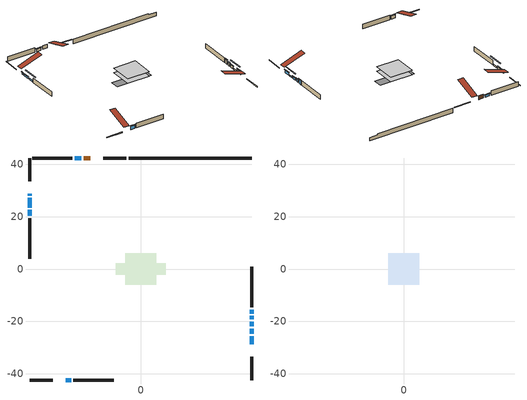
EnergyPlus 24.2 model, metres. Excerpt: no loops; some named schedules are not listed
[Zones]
conditioned space
 floor outside (Floor1 construction): -4.13,-4.13 -4.13,4.13 4.13,4.13 4.13,-4.13 z0.61
 floor adiabatic (AdiabaticFloorConstruction): -5.99,-5.99 -5.99,5.99 5.99,5.99 5.99,-5.99 z0.61
 floor foundation (Slab1 construction): -9.49,-2.24 -9.49,2.24 9.49,2.24 9.49,-2.24 z-1.83
 wall outside (RimJoist1 construction): -5.47,42.4 -14.27,42.4 / -42.4,-42.4 -33.59,-42.4 / -42.4,42.4 -42.4,33.59 / 42.4,-42.4 42.4,-33.59 z0.61:0.91
 wall outside (AdiabaticWallConstruction 1): -19.21,42.4 -21.78,42.4 z0.61:2.64
 wall outside (AdiabaticWallConstruction): 42.4,-28.66 42.4,-25.61 / 42.4,-19.17 42.4,-17.95 z0.61:2.13; -28.66,-42.4 -26.63,-42.4 z0.61:2.39; -42.4,28.66 -42.4,28.05 z0.61:1.63; -42.4,27.12 -42.4,23.46 z0.61:1.52; 42.4,-24.68 42.4,-22.85 z0.61:1.22; -42.4,22.54 -42.4,20.25 z0.61:1.37; 42.4,-21.93 42.4,-20.1 / -22.71,42.4 -25.15,42.4 z0.61:1.83; 42.4,-17.02 42.4,-15.49 z0.61:2.74
 wall outside (Wall1 construction): -26.08,42.4 -41.47,42.4 / -25.7,-42.4 -10.31,-42.4 / -42.4,19.32 -42.4,3.93 / 42.4,-14.57 42.4,0.82 z0.61:3.05
 wall foundation (FoundationWall1 construction): -4.54,42.4,-1.83 -4.54,42.4,0.61 37.7,42.4,0.61 37.7,42.4,0 42.4,42.4,0 42.4,42.4,-1.83
 window (WindowConstruction): 42.4,-28.66 42.4,-25.61 z0.61:2.13
 window (WindowConstruction 5): -28.66,-42.4 -26.63,-42.4 z0.61:2.39
 window (WindowConstruction 6): -42.4,28.66 -42.4,28.05 z0.61:1.62
 window (WindowConstruction 7): -42.4,27.12 -42.4,23.46 z0.61:1.52
 window (WindowConstruction 8): 42.4,-24.68 42.4,-22.85 z0.61:1.22
 window (WindowConstruction 9): -42.4,22.53 -42.4,20.25 z0.61:1.37
 window (WindowConstruction 1): 42.4,-21.93 42.4,-20.1 z0.61:1.83
 window (WindowConstruction 2): 42.4,-19.17 42.4,-17.95 z0.61:2.13
 window (WindowConstruction 3): 42.4,-17.02 42.4,-15.5 z0.61:2.74
 window (WindowConstruction 4): -22.71,42.4 -25.15,42.4 z0.61:1.83
 door (Door): -19.21,42.4 -21.78,42.4 z0.61:2.64
 ceiling adiabatic (AdiabaticFloorConstruction): 5.99,-5.99 5.99,5.99 -5.99,5.99 -5.99,-5.99 z0.61
attic - vented
 floor to conditioned space (Floor2 construction Reversed): -5.99,-5.99 -5.99,5.99 5.99,5.99 5.99,-5.99 z3.05
 roof outside (Roof1 construction): -18.28,42.4,3.05 -18.28,30.72,6.94 -15.2,30.72,6.94 -15.2,42.4,3.05; -29.59,-42.4,3.05 -29.59,-30.72,6.94 -32.67,-30.72,6.94 -32.67,-42.4,3.05; -42.4,29.59,3.05 -30.72,29.59,6.94 -30.72,32.67,6.94 -42.4,32.67,3.05; 42.4,-29.59,3.05 30.72,-29.59,6.94 30.72,-32.67,6.94 42.4,-32.67,3.05
shading: 42.4,-25.31 42.4,-28.96 42.69,-28.96 42.69,-25.31 z2.43; -26.33,-42.4 -28.96,-42.4 -28.96,-42.69 -26.33,-42.69 z2.69; -42.4,27.75 -42.4,28.96 -42.69,28.96 -42.69,27.75 z1.92; -42.4,23.17 -42.4,27.42 -42.69,27.42 -42.69,23.17 z1.82; 42.4,-19.8 42.4,-27.73 42.69,-27.73 42.69,-19.8 z4.27; -42.4,17.2 -42.4,25.59 -42.69,25.59 -42.69,17.2 z4.42; 42.4,-19.8 42.4,-22.22 42.69,-22.22 42.69,-19.8 z2.13; 42.4,-17.65 42.4,-19.47 42.69,-19.47 42.69,-17.65 z2.43; 42.4,-15.2 42.4,-17.32 42.69,-17.32 42.69,-15.2 z3.04; -25.45,42.4 -22.41,42.4 -22.41,42.69 -25.45,42.69 z2.13
[Building]
Building 1: Terrain=Suburbs
[Site:Location]
Toronto City Centre_ON: Latitude {deg}=43.63; Longitude {deg}=-79.39; Time Zone {hr}=-5; Elevation {m}=77; Keep Site Location Information=Yes
[Site:GroundTemperature:Shallow]
5.01852, 3.26908, 3.12898, 3.95918, 7.29196, 10.6092, 13.4851, 15.3069, 15.4617, 13.9799, 11.1774, 7.9619
[Site:WaterMainsTemperature]
Calculation Method=Schedule; Temperature Schedule=mains temperature schedule
[Material] Roughness=Rough; Thermal Absorptance=0.9
Name | Thickness {m} | Conductivity {W/m-K} | Density {kg/m3} | Specific Heat {J/kg-K} | Solar Absorptance | Visible Absorptance
asphalt or fiberglass shingles | 0.00635 | 0.162714 | 1121.4 | 1465.45 | 0.4 | 0.4
ceiling stud and cavity | 0.1397 | 0.0762858 | 65.682 | 1177.47 | 0.7 | 0.7
concrete 4.0 in. | 0.1016 | 1.803125 | 2242.8 | 837.4 | 0.7 | 0.7
concrete 8.0 in. | 0.2032 | 1.803125 | 2242.8 | 837.4 | 0.7 | 0.7
door material | 0.04445 | 0.053851 | 512.64 | 1214.23 | 0.7 | 0.7
floor covering | 0.0127 | 0.0433444 | 54.468 | 1339.84 | 0.6 | 0.6
floor rigid ins; wall rigid ins | 0.512978 | 0.029427 | 32.04 | 1214.23 | 0.7 | 0.7
floor stud and cavity | 0.1397 | 0.618872 | 92.3553 | 1139.71 | 0.7 | 0.7
floor stud and cavity 1 | 0.1397 | 1.75129 | 37.0049 | 1207.88 | 0.7 | 0.7
furniture material conditioned space 1 | 0.1524 | 0.115458 | 640.8 | 1214.23 | 0.6 | 0.6
gypsum board | 0.0127 | 0.160291 | 801 | 837.4 | 0.6 | 0.6
osb sheathing 0.5 in. | 0.0127 | 0.115458 | 512.64 | 1214.23 | 0.7 | 0.7
osb sheathing 0.75 in. | 0.01905 | 0.115458 | 512.64 | 1214.23 | 0.7 | 0.7
rim joist stud and cavity | 0.0508 | 0.648972 | 50.32683 | 1063.81 | 0.6 | 0.6
wall stud and cavity | 0.0889 | 0.99015 | 153.063 | 1175.76 | 0.7 | 0.7
wall stud and cavity 1 | 0.0889 | 0.380278 | 52.3479 | 1209.89 | 0.7 | 0.7
wall stud and cavity 2 | 0.0889 | 0.391764 | 83.0341 | 1211.67 | 0.7 | 0.7
wood siding | 0.0254 | 0.102417 | 544.68 | 1172.36 | 0.4 | 0.4
wood siding 1; wood siding 2; wood siding 3 | 0.0254 | 0.102417 | 544.68 | 1172.36 | 0.7 | 0.7
[WindowMaterial:SimpleGlazingSystem]
Name | U-Factor {W/m2-K} | Solar Heat Gain Coefficient
WindowMaterial | 3.29835 | 0.68
WindowMaterial 1 | 3.27223 | 0.5
WindowMaterial 2 | 3.27734 | 0.62
WindowMaterial 3 | 3.28927 | 0.63
WindowMaterial 4 | 3.27507 | 0.6
WindowMaterial 5 | 3.296079 | 0.7
WindowMaterial 6 | 3.22454 | 0.34
WindowMaterial 7 | 3.28416 | 0.51
WindowMaterial 8 | 3.25804 | 0.4
WindowMaterial 9 | 3.276206 | 0.46
[Construction]
AdiabaticFloorConstruction: floor stud and cavity 1, floor rigid ins, osb sheathing 0.75 in., floor covering
AdiabaticWallConstruction: wood siding 2, wall rigid ins, wall stud and cavity 1, gypsum board
AdiabaticWallConstruction 1: wood siding 3, wall rigid ins, wall stud and cavity 1, gypsum board
Door: door material
Floor1 construction: floor stud and cavity, osb sheathing 0.75 in., floor covering
Floor2 construction Reversed: gypsum board, ceiling stud and cavity
FoundationWall1 construction: concrete 8.0 in.
furniture construction conditioned space 1: furniture material conditioned space 1
PartitionWallConstruction: gypsum board, wall stud and cavity 2, gypsum board
RimJoist1 construction: wood siding 1, rim joist stud and cavity
Roof1 construction: asphalt or fiberglass shingles
Slab1 construction: concrete 4.0 in.
Wall1 construction: wood siding, osb sheathing 0.5 in., wall stud and cavity, gypsum board
WindowConstruction: WindowMaterial
WindowConstruction 1: WindowMaterial 1
WindowConstruction 2: WindowMaterial 2
WindowConstruction 3: WindowMaterial 3
WindowConstruction 4: WindowMaterial 4
WindowConstruction 5: WindowMaterial 5
WindowConstruction 6: WindowMaterial 6
WindowConstruction 7: WindowMaterial 7
WindowConstruction 8: WindowMaterial 8
WindowConstruction 9: WindowMaterial 9
[Zone] Multiplier=1; Part of Total Floor Area=Yes
Name | Volume {m3}
attic - vented | 90.7228
conditioned space | 557.7
[Space]
Name | Zone | Volume {m3}
attic - vented 1 | attic - vented | 90.7228
conditioned space 1 | conditioned space | 557.7
[ZoneInfiltration:EffectiveLeakageArea]
infil attic - vented 1: Zone or Space=attic - vented 1; Schedule=Always On Discrete; Effective Air Leakage Area {cm2}=6047.58; Stack Coefficient=0.000270574; Wind Coefficient=1.11138e-05
[ZoneMixing]
whole house fan mix: Zone or Space=attic - vented; Schedule=Always On Continuous; Design Flow Rate Calculation Method=Flow/Zone; Design Flow Rate {m3/s}=0; Source Zone or Space=conditioned space
[SurfaceProperty:ExposedFoundationPerimeter]
Slab1: Exposed Perimeter Calculation Method=TotalExposedPerimeter; Total Exposed Perimeter {m}=46.94
[InternalMass] Zone or ZoneList=conditioned space; Space or SpaceList=conditioned space 1
Name | Construction | Surface Area {m2}
furniture mass conditioned space 1 | furniture construction conditioned space 1 | 118.832
partition wall mass | PartitionWallConstruction | 297.081
[Lights]
interior lighting: Zone or ZoneList or Space or SpaceList=conditioned space 1; Schedule=interior lighting schedule; Design Level Calculation Method=LightingLevel; Lighting Level {W}=343.2; Return Air Fraction=0; Fraction Radiant=0.6; Fraction Visible=0.2; Fraction Replaceable=1
[People]
occupants: Zone or ZoneList or Space or SpaceList=conditioned space 1; Number of People Schedule=occupants schedule; Number of People Calculation Method=People; Number of People=3; Fraction Radiant=0.314171; Sensible Heat Fraction=0.56303; Activity Level Schedule=occupants activity schedule; Carbon Dioxide Generation Rate {m3/s-W}=0; Enable ASHRAE 55 Comfort Warnings=No; Mean Radiant Temperature Calculation Type=EnclosureAveraged
[ElectricEquipment] Zone or ZoneList or Space or SpaceList=conditioned space 1; Design Level Calculation Method=EquipmentLevel
Name | Schedule | Design Level {W} | Fraction Latent | Fraction Radiant | Fraction Lost
clothes dryer | clothes dryer schedule | 140.772 | 0.015 | 0.081 | 0.85
clothes washer | clothes washer schedule | 32.1985 | 0.03 | 0.162 | 0.7
cooking range | cooking range schedule | 215.147 | 0.08 | 0.432 | 0.2
dishwasher | dishwasher schedule | 66.8632 | 0.3 | 0.18 | 0.4
fridge | fridge schedule | 72.9452 | 0 | 0.6 | 0
mech vent house fan | mech vent house fan schedule | 0 | 0 | 0 | 1
mech vent house fan cfis | mech vent house fan cfis schedule | 0 | 0 | 0 | 0
misc plug loads | misc plug loads schedule | 494.7 | 0.045 | 0.513 | 0.1
whole house fan | Always On Discrete | 0 | 0 | 0 | 1
[OtherEquipment] Zone or ZoneList or Space or SpaceList=conditioned space 1; Design Level Calculation Method=EquipmentLevel
Name | Fuel Type | Schedule | Design Level {W} | Fraction Latent | Fraction Radiant | Fraction Lost
clothes dryer 1 | Electricity | clothes dryer schedule | 0 | 0.015 | 0.081 | 0.85
cooking range 1 | Electricity | cooking range schedule | 0 | 0.08 | 0.432 | 0.2
general water use latent | None | general water use schedule | 62.594 | 1 | 0 | 0
general water use sensible | None | general water use schedule | -61.6891 | 0 | 0.6 | 0
mech vent house fan latent load | None | Always On Discrete | 0 | 1 | 0 | 0
mech vent house fan sensible load | None | Always On Discrete | 0 | 0 | 0 | 0
water heater energy adjustment1 | Electricity | Always On Discrete | 0.01 | 0 | 0 | 1
[ZoneInfiltration:DesignFlowRate] Zone or ZoneList or Space or SpaceList=conditioned space 1; Schedule=Always On Discrete; Design Flow Rate Calculation Method=Flow/Zone; Design Flow Rate {m3/s}=0
infil flow; natural vent flow; whole house fan flow
[AvailabilityManager:Scheduled]
central ac airloop Availability Manager: Schedule=Always On Discrete
[Foundation:Kiva]
Foundation Kiva 1: Initial Indoor Air Temperature {C}=18; Wall Height Above Grade {m}=0.609996; Wall Depth Below Slab {m}=0.2032
[Foundation:Kiva:Settings]
Soil Conductivity {W/m-K}=0.849921; Soil Density {kg/m3}=1842.3; Soil Specific Heat {J/kg-K}=418.7; Ground Solar Absorptivity=0.9; Ground Thermal Absorptivity=0.9; Ground Surface Roughness {m}=0.03; Far-Field Width {m}=40; Deep-Ground Boundary Condition=ZeroFlux; Deep-Ground Depth {m}=40; Minimum Cell Dimension {m}=0.2; Maximum Cell Growth Coefficient=3; Simulation Timestep=Timestep
[Exterior:Lights]
exterior lighting: Schedule=exterior lighting schedule; Design Level {W}=75.6
[EnergyManagementSystem:GlobalVariable]
central_ac_airloop_Fan_RTF
infil_program_Qfan
infil_program_Qinf
natural_vent_program_Qnv
natural_vent_program_Qwhf
[EnergyManagementSystem:Sensor]
Name | Output:Variable or Output:Meter Index Key | Output:Variable or Output:Meter
airflow_gain | infil flow | Infiltration Sensible Heat Gain Energy
airflow_gain_1 | natural vent flow | Infiltration Sensible Heat Gain Energy
airflow_gain_2 | whole house fan flow | Infiltration Sensible Heat Gain Energy
airflow_loss | infil flow | Infiltration Sensible Heat Loss Energy
airflow_loss_1 | natural vent flow | Infiltration Sensible Heat Loss Energy
airflow_loss_2 | whole house fan flow | Infiltration Sensible Heat Loss Energy
clg_load_cond |  | Cooling:EnergyTransfer:Zone:CONDITIONED SPACE
clg_sp_s; clg_sp_s_1 | cooling setpoint | Schedule Value
clothes_dryer_exhaust_0_sch_s | clothes dryer exhaust 0 schedule | Schedule Value
cool_season | cooling season schedule | Schedule Value
htg_load_cond |  | Heating:EnergyTransfer:Zone:CONDITIONED SPACE
htg_sp_s; htg_sp_s_1 | heating setpoint | Schedule Value
ig_ee_conv | clothes dryer | Electric Equipment Convective Heating Energy
ig_ee_conv_2 | cooking range | Electric Equipment Convective Heating Energy
ig_ee_conv_4 | fridge | Electric Equipment Convective Heating Energy
ig_ee_conv_5 | misc plug loads | Electric Equipment Convective Heating Energy
ig_ee_conv_6 | whole house fan | Electric Equipment Convective Heating Energy
ig_ee_rad | clothes dryer | Electric Equipment Radiant Heating Energy
ig_ee_rad_2 | cooking range | Electric Equipment Radiant Heating Energy
ig_ee_rad_4 | fridge | Electric Equipment Radiant Heating Energy
ig_ee_rad_5 | misc plug loads | Electric Equipment Radiant Heating Energy
ig_ee_rad_6 | whole house fan | Electric Equipment Radiant Heating Energy
ig_lgt_conv | interior lighting | Lights Convective Heating Energy
ig_lgt_rad | interior lighting | Lights Radiant Heating Energy
ig_lgt_vis | interior lighting | Lights Visible Radiation Heating Energy
ig_oe_conv | clothes dryer 1 | Other Equipment Convective Heating Energy
ig_oe_conv_1 | cooking range 1 | Other Equipment Convective Heating Energy
ig_oe_conv_2 | general water use latent | Other Equipment Convective Heating Energy
ig_oe_conv_3 | general water use sensible | Other Equipment Convective Heating Energy
ig_oe_conv_4 | water heater energy adjustment1 | Other Equipment Convective Heating Energy
ig_oe_rad | clothes dryer 1 | Other Equipment Radiant Heating Energy
ig_oe_rad_1 | cooking range 1 | Other Equipment Radiant Heating Energy
ig_oe_rad_2 | general water use latent | Other Equipment Radiant Heating Energy
ig_oe_rad_3 | general water use sensible | Other Equipment Radiant Heating Energy
ig_oe_rad_4 | water heater energy adjustment1 | Other Equipment Radiant Heating Energy
ig_ppl_conv | occupants | People Convective Heating Energy
ig_ppl_rad | occupants | People Radiant Heating Energy
im_conv | furniture mass conditioned space 1 | Surface Inside Face Convection Heat Gain Energy
im_conv_1 | partition wall mass | Surface Inside Face Convection Heat Gain Energy
im_ig | furniture mass conditioned space 1 | Surface Inside Face Internal Gains Radiation Heat Gain Energy
im_ig_1 | partition wall mass | Surface Inside Face Internal Gains Radiation Heat Gain Energy
im_lgt | furniture mass conditioned space 1 | Surface Inside Face Lights Radiation Heat Gain Energy
im_lgt_1 | partition wall mass | Surface Inside Face Lights Radiation Heat Gain Energy
im_sol | furniture mass conditioned space 1 | Surface Inside Face Solar Radiation Heat Gain Energy
im_sol_1 | partition wall mass | Surface Inside Face Solar Radiation Heat Gain Energy
im_surf | furniture mass conditioned space 1 | Surface Inside Face Net Surface Thermal Radiation Heat Gain Energy
im_surf_1 | partition wall mass | Surface Inside Face Net Surface Thermal Radiation Heat Gain Energy
mv_conv | mech vent house fan | Electric Equipment Convective Heating Energy
mv_conv_1 | mech vent house fan cfis | Electric Equipment Convective Heating Energy
mv_conv_2 | mech vent house fan latent load | Other Equipment Convective Heating Energy
mv_conv_3 | mech vent house fan sensible load | Other Equipment Convective Heating Energy
mv_rad | mech vent house fan | Electric Equipment Radiant Heating Energy
mv_rad_1 | mech vent house fan cfis | Electric Equipment Radiant Heating Energy
mv_rad_2 | mech vent house fan latent load | Other Equipment Radiant Heating Energy
mv_rad_3 | mech vent house fan sensible load | Other Equipment Radiant Heating Energy
natural_vent_s | natural vent schedule | Schedule Value
out_pb_s |  | Site Outdoor Air Barometric Pressure
out_wt_s |  | Site Outdoor Air Humidity Ratio
site_vw_s |  | Site Wind Speed
ss_back_out | Window1 | Surface Window Shortwave from Zone Back Out Window Heat Transfer Rate
ss_back_out_1 | Window10 | Surface Window Shortwave from Zone Back Out Window Heat Transfer Rate
ss_back_out_2 | Window11 | Surface Window Shortwave from Zone Back Out Window Heat Transfer Rate
ss_back_out_3 | Window13 | Surface Window Shortwave from Zone Back Out Window Heat Transfer Rate
ss_back_out_4 | Window17 | Surface Window Shortwave from Zone Back Out Window Heat Transfer Rate
ss_back_out_5 | Window20 | Surface Window Shortwave from Zone Back Out Window Heat Transfer Rate
ss_back_out_6 | Window3 | Surface Window Shortwave from Zone Back Out Window Heat Transfer Rate
ss_back_out_7 | Window6 | Surface Window Shortwave from Zone Back Out Window Heat Transfer Rate
ss_back_out_8 | Window7 | Surface Window Shortwave from Zone Back Out Window Heat Transfer Rate
ss_back_out_9 | Window8 | Surface Window Shortwave from Zone Back Out Window Heat Transfer Rate
ss_conv | Door1 | Surface Inside Face Convection Heat Gain Energy
ss_conv_1 | Window1 | Surface Inside Face Convection Heat Gain Energy
ss_conv_10 | Window8 | Surface Inside Face Convection Heat Gain Energy
ss_conv_2 | Window10 | Surface Inside Face Convection Heat Gain Energy
ss_conv_3 | Window11 | Surface Inside Face Convection Heat Gain Energy
ss_conv_4 | Window13 | Surface Inside Face Convection Heat Gain Energy
ss_conv_5 | Window17 | Surface Inside Face Convection Heat Gain Energy
ss_conv_6 | Window20 | Surface Inside Face Convection Heat Gain Energy
ss_conv_7 | Window3 | Surface Inside Face Convection Heat Gain Energy
ss_conv_8 | Window6 | Surface Inside Face Convection Heat Gain Energy
ss_conv_9 | Window7 | Surface Inside Face Convection Heat Gain Energy
ss_ig | Door1 | Surface Inside Face Internal Gains Radiation Heat Gain Energy
ss_ig_1 | Window1 | Surface Inside Face Internal Gains Radiation Heat Gain Energy
ss_ig_10 | Window8 | Surface Inside Face Internal Gains Radiation Heat Gain Energy
ss_ig_2 | Window10 | Surface Inside Face Internal Gains Radiation Heat Gain Energy
ss_ig_3 | Window11 | Surface Inside Face Internal Gains Radiation Heat Gain Energy
ss_ig_4 | Window13 | Surface Inside Face Internal Gains Radiation Heat Gain Energy
ss_ig_5 | Window17 | Surface Inside Face Internal Gains Radiation Heat Gain Energy
ss_ig_6 | Window20 | Surface Inside Face Internal Gains Radiation Heat Gain Energy
ss_ig_7 | Window3 | Surface Inside Face Internal Gains Radiation Heat Gain Energy
ss_ig_8 | Window6 | Surface Inside Face Internal Gains Radiation Heat Gain Energy
ss_ig_9 | Window7 | Surface Inside Face Internal Gains Radiation Heat Gain Energy
ss_lgt | Door1 | Surface Inside Face Lights Radiation Heat Gain Energy
ss_sol | Door1 | Surface Inside Face Solar Radiation Heat Gain Energy
ss_surf | Door1 | Surface Inside Face Net Surface Thermal Radiation Heat Gain Energy
ss_surf_1 | Window1 | Surface Inside Face Net Surface Thermal Radiation Heat Gain Energy
ss_surf_10 | Window8 | Surface Inside Face Net Surface Thermal Radiation Heat Gain Energy
ss_surf_2 | Window10 | Surface Inside Face Net Surface Thermal Radiation Heat Gain Energy
ss_surf_3 | Window11 | Surface Inside Face Net Surface Thermal Radiation Heat Gain Energy
ss_surf_4 | Window13 | Surface Inside Face Net Surface Thermal Radiation Heat Gain Energy
ss_surf_5 | Window17 | Surface Inside Face Net Surface Thermal Radiation Heat Gain Energy
ss_surf_6 | Window20 | Surface Inside Face Net Surface Thermal Radiation Heat Gain Energy
ss_surf_7 | Window3 | Surface Inside Face Net Surface Thermal Radiation Heat Gain Energy
ss_surf_8 | Window6 | Surface Inside Face Net Surface Thermal Radiation Heat Gain Energy
ss_surf_9 | Window7 | Surface Inside Face Net Surface Thermal Radiation Heat Gain Energy
ss_trans_in | Window1 | Surface Window Transmitted Solar Radiation Rate
ss_trans_in_1 | Window10 | Surface Window Transmitted Solar Radiation Rate
ss_trans_in_2 | Window11 | Surface Window Transmitted Solar Radiation Rate
ss_trans_in_3 | Window13 | Surface Window Transmitted Solar Radiation Rate
ss_trans_in_4 | Window17 | Surface Window Transmitted Solar Radiation Rate
ss_trans_in_5 | Window20 | Surface Window Transmitted Solar Radiation Rate
ss_trans_in_6 | Window3 | Surface Window Transmitted Solar Radiation Rate
ss_trans_in_7 | Window6 | Surface Window Transmitted Solar Radiation Rate
ss_trans_in_8 | Window7 | Surface Window Transmitted Solar Radiation Rate
ss_trans_in_9 | Window8 | Surface Window Transmitted Solar Radiation Rate
ss_trans_out | Window1 | Surface Inside Face Initial Transmitted Diffuse Transmitted Out Window Solar Radiation Rate
ss_trans_out_1 | Window10 | Surface Inside Face Initial Transmitted Diffuse Transmitted Out Window Solar Radiation Rate
ss_trans_out_2 | Window11 | Surface Inside Face Initial Transmitted Diffuse Transmitted Out Window Solar Radiation Rate
ss_trans_out_3 | Window13 | Surface Inside Face Initial Transmitted Diffuse Transmitted Out Window Solar Radiation Rate
ss_trans_out_4 | Window17 | Surface Inside Face Initial Transmitted Diffuse Transmitted Out Window Solar Radiation Rate
ss_trans_out_5 | Window20 | Surface Inside Face Initial Transmitted Diffuse Transmitted Out Window Solar Radiation Rate
ss_trans_out_6 | Window3 | Surface Inside Face Initial Transmitted Diffuse Transmitted Out Window Solar Radiation Rate
ss_trans_out_7 | Window6 | Surface Inside Face Initial Transmitted Diffuse Transmitted Out Window Solar Radiation Rate
ss_trans_out_8 | Window7 | Surface Inside Face Initial Transmitted Diffuse Transmitted Out Window Solar Radiation Rate
ss_trans_out_9 | Window8 | Surface Inside Face Initial Transmitted Diffuse Transmitted Out Window Solar Radiation Rate
s_conv | Floor1 | Surface Inside Face Convection Heat Gain Energy
s_conv_1 | Floor2 | Surface Inside Face Convection Heat Gain Energy
s_conv_10 | Wall1:0 | Surface Inside Face Convection Heat Gain Energy
s_conv_11 | Wall1:180 | Surface Inside Face Convection Heat Gain Energy
s_conv_12 | Wall1:270 | Surface Inside Face Convection Heat Gain Energy
s_conv_13 | Wall1:90 | Surface Inside Face Convection Heat Gain Energy
s_conv_2 | FoundationWall1 | Surface Inside Face Convection Heat Gain Energy
s_conv_3 | inferred conditioned ceiling | Surface Inside Face Convection Heat Gain Energy
s_conv_4 | inferred conditioned floor | Surface Inside Face Convection Heat Gain Energy
s_conv_5 | RimJoist1:0 | Surface Inside Face Convection Heat Gain Energy
s_conv_6 | RimJoist1:180 | Surface Inside Face Convection Heat Gain Energy
s_conv_7 | RimJoist1:270 | Surface Inside Face Convection Heat Gain Energy
s_conv_8 | RimJoist1:90 | Surface Inside Face Convection Heat Gain Energy
s_conv_9 | Slab1 | Surface Inside Face Convection Heat Gain Energy
s_ig | Floor1 | Surface Inside Face Internal Gains Radiation Heat Gain Energy
s_ig_1 | Floor2 | Surface Inside Face Internal Gains Radiation Heat Gain Energy
s_ig_10 | Wall1:0 | Surface Inside Face Internal Gains Radiation Heat Gain Energy
s_ig_11 | Wall1:180 | Surface Inside Face Internal Gains Radiation Heat Gain Energy
s_ig_12 | Wall1:270 | Surface Inside Face Internal Gains Radiation Heat Gain Energy
s_ig_13 | Wall1:90 | Surface Inside Face Internal Gains Radiation Heat Gain Energy
s_ig_2 | FoundationWall1 | Surface Inside Face Internal Gains Radiation Heat Gain Energy
s_ig_3 | inferred conditioned ceiling | Surface Inside Face Internal Gains Radiation Heat Gain Energy
s_ig_4 | inferred conditioned floor | Surface Inside Face Internal Gains Radiation Heat Gain Energy
s_ig_5 | RimJoist1:0 | Surface Inside Face Internal Gains Radiation Heat Gain Energy
s_ig_6 | RimJoist1:180 | Surface Inside Face Internal Gains Radiation Heat Gain Energy
s_ig_7 | RimJoist1:270 | Surface Inside Face Internal Gains Radiation Heat Gain Energy
s_ig_8 | RimJoist1:90 | Surface Inside Face Internal Gains Radiation Heat Gain Energy
s_ig_9 | Slab1 | Surface Inside Face Internal Gains Radiation Heat Gain Energy
s_lgt | Floor1 | Surface Inside Face Lights Radiation Heat Gain Energy
s_lgt_1 | Floor2 | Surface Inside Face Lights Radiation Heat Gain Energy
s_lgt_10 | Wall1:0 | Surface Inside Face Lights Radiation Heat Gain Energy
s_lgt_11 | Wall1:180 | Surface Inside Face Lights Radiation Heat Gain Energy
s_lgt_12 | Wall1:270 | Surface Inside Face Lights Radiation Heat Gain Energy
s_lgt_13 | Wall1:90 | Surface Inside Face Lights Radiation Heat Gain Energy
s_lgt_2 | FoundationWall1 | Surface Inside Face Lights Radiation Heat Gain Energy
s_lgt_3 | inferred conditioned ceiling | Surface Inside Face Lights Radiation Heat Gain Energy
s_lgt_4 | inferred conditioned floor | Surface Inside Face Lights Radiation Heat Gain Energy
s_lgt_5 | RimJoist1:0 | Surface Inside Face Lights Radiation Heat Gain Energy
s_lgt_6 | RimJoist1:180 | Surface Inside Face Lights Radiation Heat Gain Energy
s_lgt_7 | RimJoist1:270 | Surface Inside Face Lights Radiation Heat Gain Energy
s_lgt_8 | RimJoist1:90 | Surface Inside Face Lights Radiation Heat Gain Energy
s_lgt_9 | Slab1 | Surface Inside Face Lights Radiation Heat Gain Energy
s_sol | Floor1 | Surface Inside Face Solar Radiation Heat Gain Energy
s_sol_1 | Floor2 | Surface Inside Face Solar Radiation Heat Gain Energy
s_sol_10 | Wall1:0 | Surface Inside Face Solar Radiation Heat Gain Energy
s_sol_11 | Wall1:180 | Surface Inside Face Solar Radiation Heat Gain Energy
s_sol_12 | Wall1:270 | Surface Inside Face Solar Radiation Heat Gain Energy
s_sol_13 | Wall1:90 | Surface Inside Face Solar Radiation Heat Gain Energy
s_sol_2 | FoundationWall1 | Surface Inside Face Solar Radiation Heat Gain Energy
s_sol_3 | inferred conditioned ceiling | Surface Inside Face Solar Radiation Heat Gain Energy
s_sol_4 | inferred conditioned floor | Surface Inside Face Solar Radiation Heat Gain Energy
s_sol_5 | RimJoist1:0 | Surface Inside Face Solar Radiation Heat Gain Energy
s_sol_6 | RimJoist1:180 | Surface Inside Face Solar Radiation Heat Gain Energy
s_sol_7 | RimJoist1:270 | Surface Inside Face Solar Radiation Heat Gain Energy
s_sol_8 | RimJoist1:90 | Surface Inside Face Solar Radiation Heat Gain Energy
s_sol_9 | Slab1 | Surface Inside Face Solar Radiation Heat Gain Energy
s_surf | Floor1 | Surface Inside Face Net Surface Thermal Radiation Heat Gain Energy
s_surf_1 | Floor2 | Surface Inside Face Net Surface Thermal Radiation Heat Gain Energy
s_surf_10 | Wall1:0 | Surface Inside Face Net Surface Thermal Radiation Heat Gain Energy
